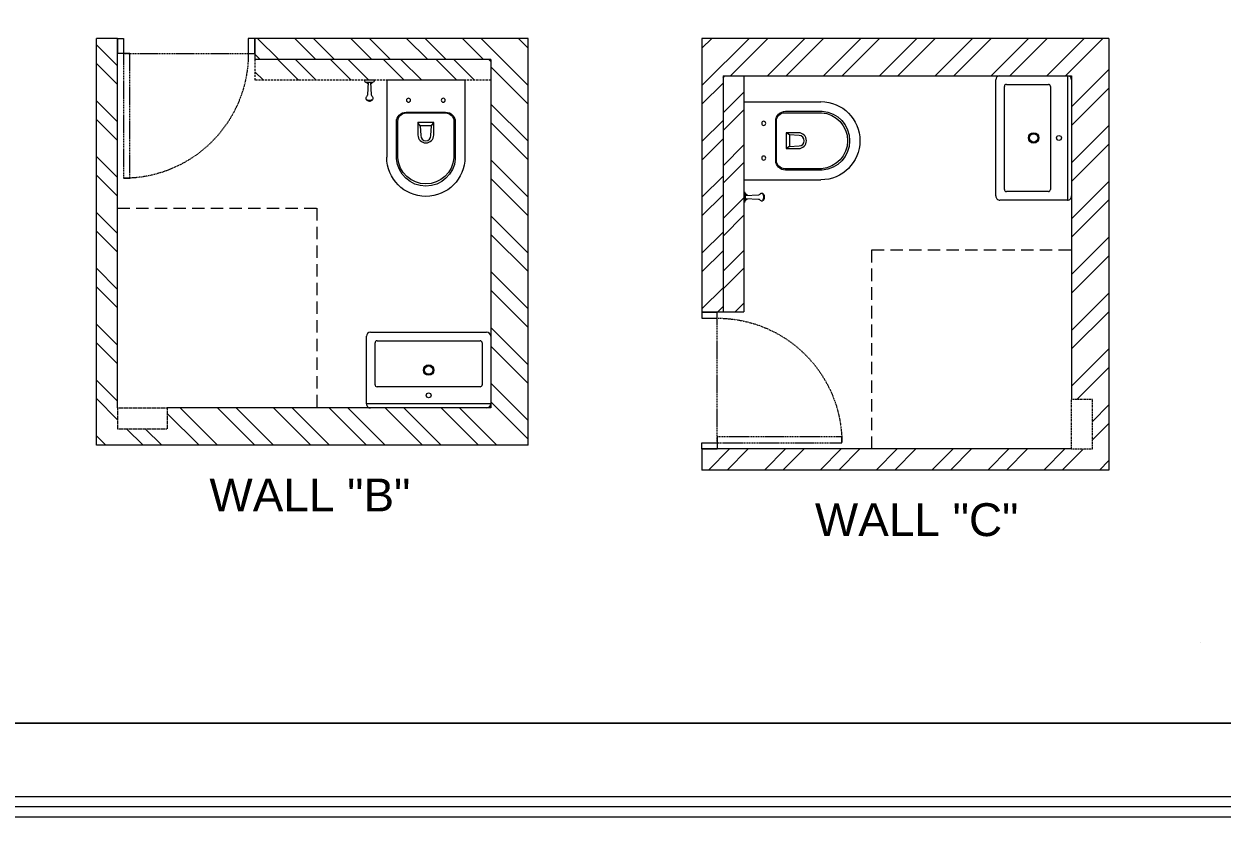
# Model space of a CAD drawing. Header units: inches. Extents: x 213 to 17763, y -4830 to 1802.
# Drawn here: x 5421.8 to 5710.7, y 842.7 to 1034 of the extents above; entities that cross this region are included whole.
import ezdxf

# ---------------------------------------------------------------- set-up
doc = ezdxf.new("R2010")
doc.units = ezdxf.units.IN
doc.header["$MEASUREMENT"] = 0
for name, pattern in [('AUDIT_D_060311083008-3', [0]), ('Center23.23', [1.798, 1, -0.043, 0.712, -0.043]), ('DASHED', [0.75, 0.5, -0.25]), ('DASHED2', [0.375, 0.25, -0.125]), ('HIDDEN', [0.375, 0.25, -0.125])]:
    doc.linetypes.add(name, pattern=pattern)
for name, color, linetype in [('.', 30, 'Continuous'), ('A-DOOR', 251, 'AUDIT_D_060311083008-3'), ('A-Door-Frame', 1, 'Continuous'), ('A-Door-Swing', 8, 'HIDDEN'), ('PDF2_0', 7, 'Continuous'), ('zas_Inferred_dashed_lines', 7, 'Continuous')]:
    doc.layers.add(name, color=color, linetype=linetype)
doc.layers.add('A- FURNITURE', color=8, linetype='Continuous', lineweight=9)
doc.layers.add('PDF2_MK. KITCHEN ESSENTAILS', color=7, linetype='Continuous', true_color=0x767676)
doc.layers.add('PDF3_0', color=7, linetype='Continuous', true_color=0x929498)
doc.styles.get("Standard").update_dxf_attribs({"font": 'arial.ttf'})

# ---------------------------------------------------------------- blocks, each defined once
blk = doc.blocks.new('wb18.')
at = {"color": 0, "lineweight": 5}
for p, q in [((-13.85, 0), (13.85, 0)), ((-14.85, -1), (14.85, -1)), ((-14.85, -17.11), (-14.85, -1)), ((14.85, -1), (14.85, -17.11)), ((-12.795, -15.555), (-12.795, -5.555)), ((-12.295, -5.055), (12.295, -5.055)), ((12.795, -5.555), (12.795, -15.555)), ((12.295, -16.055), (-12.295, -16.055)), ((13.85, -18.11), (-13.85, -18.11))]:
    blk.add_line(p, q, dxfattribs=at)
for centre, radius in [((0, -3.027), 0.586), ((0, -9.055), 1.25), ((0, -9.055), 1)]:
    blk.add_circle(centre, radius, dxfattribs=at)
for centre, radius, start, end in [((13.85, -1), 1, 360, 90), ((-13.85, -1), 1, 90, 180), ((-12.295, -5.555), 0.5, 90, 180), ((12.295, -5.555), 0.5, 360, 90), ((-13.85, -17.11), 1, 180, 270), ((-12.295, -15.555), 0.5, 180, 270), ((12.295, -15.555), 0.5, 270, 0), ((13.85, -17.11), 1, 270, 0)]:
    blk.add_arc(centre, radius, start, end, dxfattribs=at)
blk = doc.blocks.new('wc4')
at = {"color": 0, "lineweight": 5}
for p, q in [((-7.08, 0), (-7.08, -13.97)), ((-7.08, 0), (7.08, 0)), ((7.08, 0), (7.08, -13.97)), ((-1.05, -8.29), (-1.43, -7.67)), ((1.05, -8.29), (1.43, -7.67))]:
    blk.add_line(p, q, dxfattribs=at)
for points in [[(5.33, -7.55, 0.414214), (3.58, -5.8), (-3.59, -5.8, 0.414214), (-5.34, -7.55), (-5.34, -14.24, 0.929975), (5.33, -14.24)], [(5.08, -7.43, 0.414214), (3.58, -5.93), (-3.59, -5.93, 0.414214), (-5.08, -7.43), (-5.08, -14.1, 0.928337), (5.08, -14.1)], [(-1.43, -9.93), (-1.43, -7.67), (1.43, -7.67), (1.43, -9.93, -1)], [(-0.93, -10.05), (-1.05, -8.29), (1.05, -8.29), (0.93, -10.05, -1)]]:
    blk.add_lwpolyline(points, format="xyb", close=True, dxfattribs=at)
for centre in [(-3.15, -3.62), (3.15, -3.62)]:
    blk.add_circle(centre, 0.366, dxfattribs=at)
blk.add_arc((0, -13.97), 7.09, 180, 0, dxfattribs=at)
blk = doc.blocks.new('*U34')
at = {"layer": 'A-Door-Frame', "lineweight": 5}
for p, q in [((0, -100), (0, 0)), ((900, -100), (900, 0))]:
    blk.add_line(p, q, dxfattribs=at)
for points in [[(0, -100), (40, -100), (40, 0), (0, 0)], [(900, -100), (860, -100), (860, 0), (900, 0)]]:
    blk.add_lwpolyline(points, dxfattribs=at)
at = {"layer": 'A-Door-Swing', "linetype": 'DASHED2', "lineweight": 5}
blk.add_line((47.3, 0), (867.3, 0), dxfattribs=at)
blk.add_lwpolyline([(40, 0), (40, 820), (80, 820), (80, 0)], close=True, dxfattribs=at)
blk.add_arc((40, 0), 820, 360, 90, dxfattribs=at)

msp = doc.modelspace()

# ---------------------------------------------------------------- hatches: boundary and pattern name
at = {"layer": '.', "lineweight": 5, "true_color": 0xed1f24}
h = msp.add_hatch(dxfattribs=at)
h.set_pattern_fill('ANSI32', color=240, angle=90)
h.set_pattern_definition([(135, (5744.611, -4062.88), (-6.735192, -6.735192), []), (135, (5744.611, -4058.39), (-6.735192, -6.735192), [])])
h.paths.add_polyline_path([(5474.41, 941.35), (5456.38, 941.35), (5456.38, 936.35), (5444.38, 936.35), (5444.38, 941.35), (5444.38, 1030.47), (5439.3, 1030.47), (5439.3, 932.35), (5543.38, 932.35), (5543.38, 1030.47), (5477.48, 1030.47), (5477.48, 1025.39), (5534.38, 1025.39), (5534.38, 941.35)])
h = msp.add_hatch(dxfattribs=at)
h.set_pattern_fill('ANSI32', color=240, angle=180)
h.set_pattern_definition([(225, (10678.659, 1231.701), (6.735192, -6.735192), []), (225, (10674.169, 1231.701), (6.735192, -6.735192), [])])
h.paths.add_polyline_path([(5674.43, 961.5), (5674.43, 943.47), (5679.43, 943.47), (5679.43, 931.47), (5674.43, 931.47), (5585.3, 931.47), (5585.3, 926.39), (5683.43, 926.39), (5683.43, 1030.47), (5585.3, 1030.47), (5585.3, 964.57), (5590.38, 964.57), (5590.38, 1021.47), (5674.43, 1021.47)])
at = {"layer": '.', "lineweight": 5}
h = msp.add_hatch(dxfattribs=at)
h.set_pattern_fill('ANSI32', color=1, scale=24, angle=90)
h.set_pattern_definition([(135, (5777.058, -2285.173), (-6.36396, -6.36396), []), (135, (5777.058, -2280.93), (-6.36396, -6.36396), [])])
h.paths.add_polyline_path([(5477.48, 1025.39), (5477.48, 1020.39), (5534.38, 1020.39), (5534.38, 1025.39)])
h = msp.add_hatch(dxfattribs=at)
h.set_pattern_fill('ANSI32', color=1, scale=24, angle=180)
h.set_pattern_definition([(225, (8900.952, 1264.148), (6.36396, -6.36396), []), (225, (8896.709, 1264.148), (6.36396, -6.36396), [])])
h.paths.add_polyline_path([(5590.38, 964.57), (5595.38, 964.57), (5595.38, 1021.47), (5590.38, 1021.47)])

# ---------------------------------------------------------------- linework, layer by layer
at = {"lineweight": 5}
for p, q in [((5439.3, 932.35), (5439.3, 1030.47)), ((5444.38, 1030.47), (5439.3, 1030.47)), ((5444.38, 941.35), (5444.38, 1030.47)), ((5543.38, 1030.47), (5477.48, 1030.47)), ((5477.48, 1030.47), (5477.48, 1025.43)), ((5543.38, 932.35), (5543.38, 1030.47)), ((5585.3, 1030.47), (5585.3, 964.57)), ((5683.43, 1030.47), (5585.3, 1030.47)), ((5683.43, 1030.47), (5683.43, 926.39)), ((5534.38, 1025.39), (5477.48, 1025.39)), ((5590.38, 1021.47), (5590.38, 964.57)), ((5595.38, 1021.47), (5595.38, 964.57)), ((5674.43, 1021.47), (5674.43, 961.5)), ((5585.3, 964.57), (5595.38, 964.57)), ((5674.43, 961.5), (5674.43, 943.47)), ((5474.41, 941.35), (5456.38, 941.35)), ((5534.38, 941.35), (5474.41, 941.35)), ((5543.38, 932.35), (5439.3, 932.35)), ((5674.43, 931.47), (5585.3, 931.47)), ((5585.3, 931.47), (5585.3, 926.39)), ((5683.43, 926.39), (5585.3, 926.39))]:
    msp.add_line(p, q, dxfattribs=at)
at = {"linetype": 'DASHED', "lineweight": 5}
for p, q in [((5477.48, 1025.43), (5477.48, 1020.39)), ((5534.38, 1025.39), (5534.38, 1020.39)), ((5534.38, 1020.39), (5477.48, 1020.39))]:
    msp.add_line(p, q, dxfattribs=at)
at = {"color": 4, "linetype": 'DASHED2', "lineweight": 5, "ltscale": 12}
for p, q in [((5444.38, 989.54), (5492.43, 989.54)), ((5492.43, 989.54), (5492.43, 941.35)), ((5626.24, 931.47), (5626.24, 979.52)), ((5626.24, 979.52), (5674.43, 979.52))]:
    msp.add_line(p, q, dxfattribs=at)
at = {"linetype": 'DASHED2', "lineweight": 5}
for p, q in [((5674.43, 943.47), (5679.43, 943.47)), ((5674.43, 931.47), (5674.43, 943.47)), ((5679.43, 931.47), (5679.43, 943.47)), ((5444.38, 941.35), (5444.38, 936.35)), ((5444.38, 941.35), (5456.38, 941.35)), ((5456.38, 941.35), (5456.38, 936.35)), ((5444.38, 936.35), (5456.38, 936.35)), ((5674.43, 931.47), (5679.43, 931.47))]:
    msp.add_line(p, q, dxfattribs=at)
at = {"layer": 'PDF2_0', "lineweight": 5}
msp.add_lwpolyline([(5899.76, 842.69), (5240.82, 842.69), (5240.82, 1413.74), (6046.18, 1413.74), (6046.18, 989.11, -0.414214)], format="xyb", close=True, dxfattribs=at)
for points in [[(5899.76, 845.12), (5243.24, 845.12), (5243.24, 1411.32), (6043.76, 1411.32), (6043.76, 989.11, -0.414214), (5899.76, 845.12)], [(5899.76, 847.56), (5245.69, 847.56), (5245.69, 1408.88), (6041.32, 1408.88), (6041.32, 989.11, -0.414214), (5899.76, 847.56)]]:
    msp.add_lwpolyline(points, format="xyb", dxfattribs=at)
msp.add_lwpolyline([(5248.13, 1406.44), (5904.4, 1406.44), (5904.4, 865.37), (5248.13, 865.37)], close=True, dxfattribs=at)
at = {"layer": 'PDF2_MK. KITCHEN ESSENTAILS', "lineweight": 5}
msp.add_lwpolyline([(5248.13, 865.37), (5904.4, 865.37), (5904.4, 1406.44), (5248.13, 1406.44)], close=True, dxfattribs=at)
at = {"layer": 'PDF3_0', "color": 251, "lineweight": 5, "true_color": 0x535353}
for points in [[(5504.26, 1019.97), (5505.96, 1019.97, 0.257222), (5506.39, 1020.39), (5503.84, 1020.39)], [(5504.66, 1016.85, -0.144297), (5504.48, 1016.52, 0.095032), (5504.31, 1016.31, 0.130986), (5504.24, 1016.06, 0.130986), (5504.3, 1015.79, 0.106533), (5504.5, 1015.56, 0.083894), (5504.78, 1015.43, 0.072753), (5505.12, 1015.38, 0.072753), (5505.48, 1015.42, 0.083894), (5505.75, 1015.56, 0.106533), (5505.95, 1015.81, 0.130986), (5506.02, 1016.06, 0.130986), (5505.96, 1016.31, 0.095032), (5505.77, 1016.51, -0.144297), (5505.61, 1016.86), (5505.44, 1019.97)], [(5595.81, 991.35), (5595.81, 993.05, 0.257222), (5595.38, 993.48), (5595.38, 990.93)], [(5598.93, 991.75, -0.144297), (5599.26, 991.57, 0.095032), (5599.47, 991.4, 0.130986), (5599.72, 991.33, 0.130986), (5599.99, 991.39, 0.106533), (5600.22, 991.59, 0.083894), (5600.35, 991.87, 0.072753), (5600.4, 992.21, 0.072753), (5600.36, 992.57, 0.083894), (5600.22, 992.84, 0.106533), (5599.97, 993.04, 0.130986), (5599.72, 993.11, 0.130986), (5599.47, 993.05, 0.095032), (5599.27, 992.86, -0.144297), (5598.92, 992.7), (5595.81, 992.53)]]:
    msp.add_lwpolyline(points, format="xyb", dxfattribs=at)
for points in [[(5504.8, 1019.97), (5504.63, 1016.86)], [(5595.81, 991.89), (5598.92, 991.72)]]:
    msp.add_lwpolyline(points, dxfattribs=at)
for centre, radius, start, end in [((5504.45, 1020.55), 0.619, 196.1499, 253.8501), ((5504.92, 1019.94), 0.453, 178.2367, 251.4606), ((5505.34, 1019.94), 0.453, 288.5394, 1.7633), ((5505.12, 1016.74), 1.19, 234.4757, 305.5243), ((5595.23, 991.54), 0.619, 286.1499, 343.8501), ((5595.84, 992.43), 0.453, 18.5394, 91.7633), ((5595.84, 992.01), 0.453, 268.2367, 341.4606), ((5599.04, 992.21), 1.19, 324.4757, 35.5243)]:
    msp.add_arc(centre, radius, start, end, dxfattribs=at)
at = {"layer": 'PDF3_0', "color": 7, "lineweight": 5}
msp.add_arc((5705.42, 988.25), 103.38, 269.9999995148019, 270, dxfattribs=at)
at = {"layer": 'zas_Inferred_dashed_lines', "color": 0, "linetype": 'Center23.23', "lineweight": 5, "ltscale": 117.984186}
for p, q in [((5534.38, 1025.39), (5534.38, 941.35)), ((5590.38, 1021.47), (5674.43, 1021.47))]:
    msp.add_line(p, q, dxfattribs=at)

# ---------------------------------------------------------------- block references
at = {"layer": 'A- FURNITURE', "lineweight": 5}
for name, p, xscale, yscale, zscale, rotation in [('wc4', (5518.72, 1020.39), -1.329534662868032, 1.329534662868033, 1.329534662868033, 0.001530610482358696), ('wb18.', (5674.43, 1006.48), 1.010101010101045, 1.010101010101045, 1.010101010101045, 270.001530610482), ('wc4', (5595.38, 1005.81), -1.329534662868032, 1.329534662868033, 1.329534662868033, 90.00153061048236), ('wb18.', (5519.39, 941.35), 1.010101010101045, 1.010101010101045, 1.010101010101045, 180.001530610482)]:
    msp.add_blockref(name, p, dxfattribs=dict(at, xscale=xscale, yscale=yscale, zscale=zscale, rotation=rotation))
at = {"layer": 'A-DOOR', "lineweight": 5, "xscale": -0.03666666666666651, "yscale": 0.03666666666666651, "zscale": 0.03666666666666651}
for p, rotation in [((5444.38, 1026.81), 180), ((5588.97, 931.47), 270)]:
    msp.add_blockref('*U34', p, dxfattribs=dict(at, rotation=rotation))

# ---------------------------------------------------------------- texts
at = {"color": 1, "lineweight": 5, "transparency": 33554687, "char_height": 7.924, "attachment_point": 1}
for s, insert in [('WALL "B" ', (5466.53, 924.33)), ('WALL "C" ', (5612.53, 918.38))]:
    msp.add_mtext_dynamic_manual_height_columns(s, width=114.7518, gutter_width=49.21, heights=[0], dxfattribs=dict(at, insert=insert))

doc.saveas('drawing.dxf')
